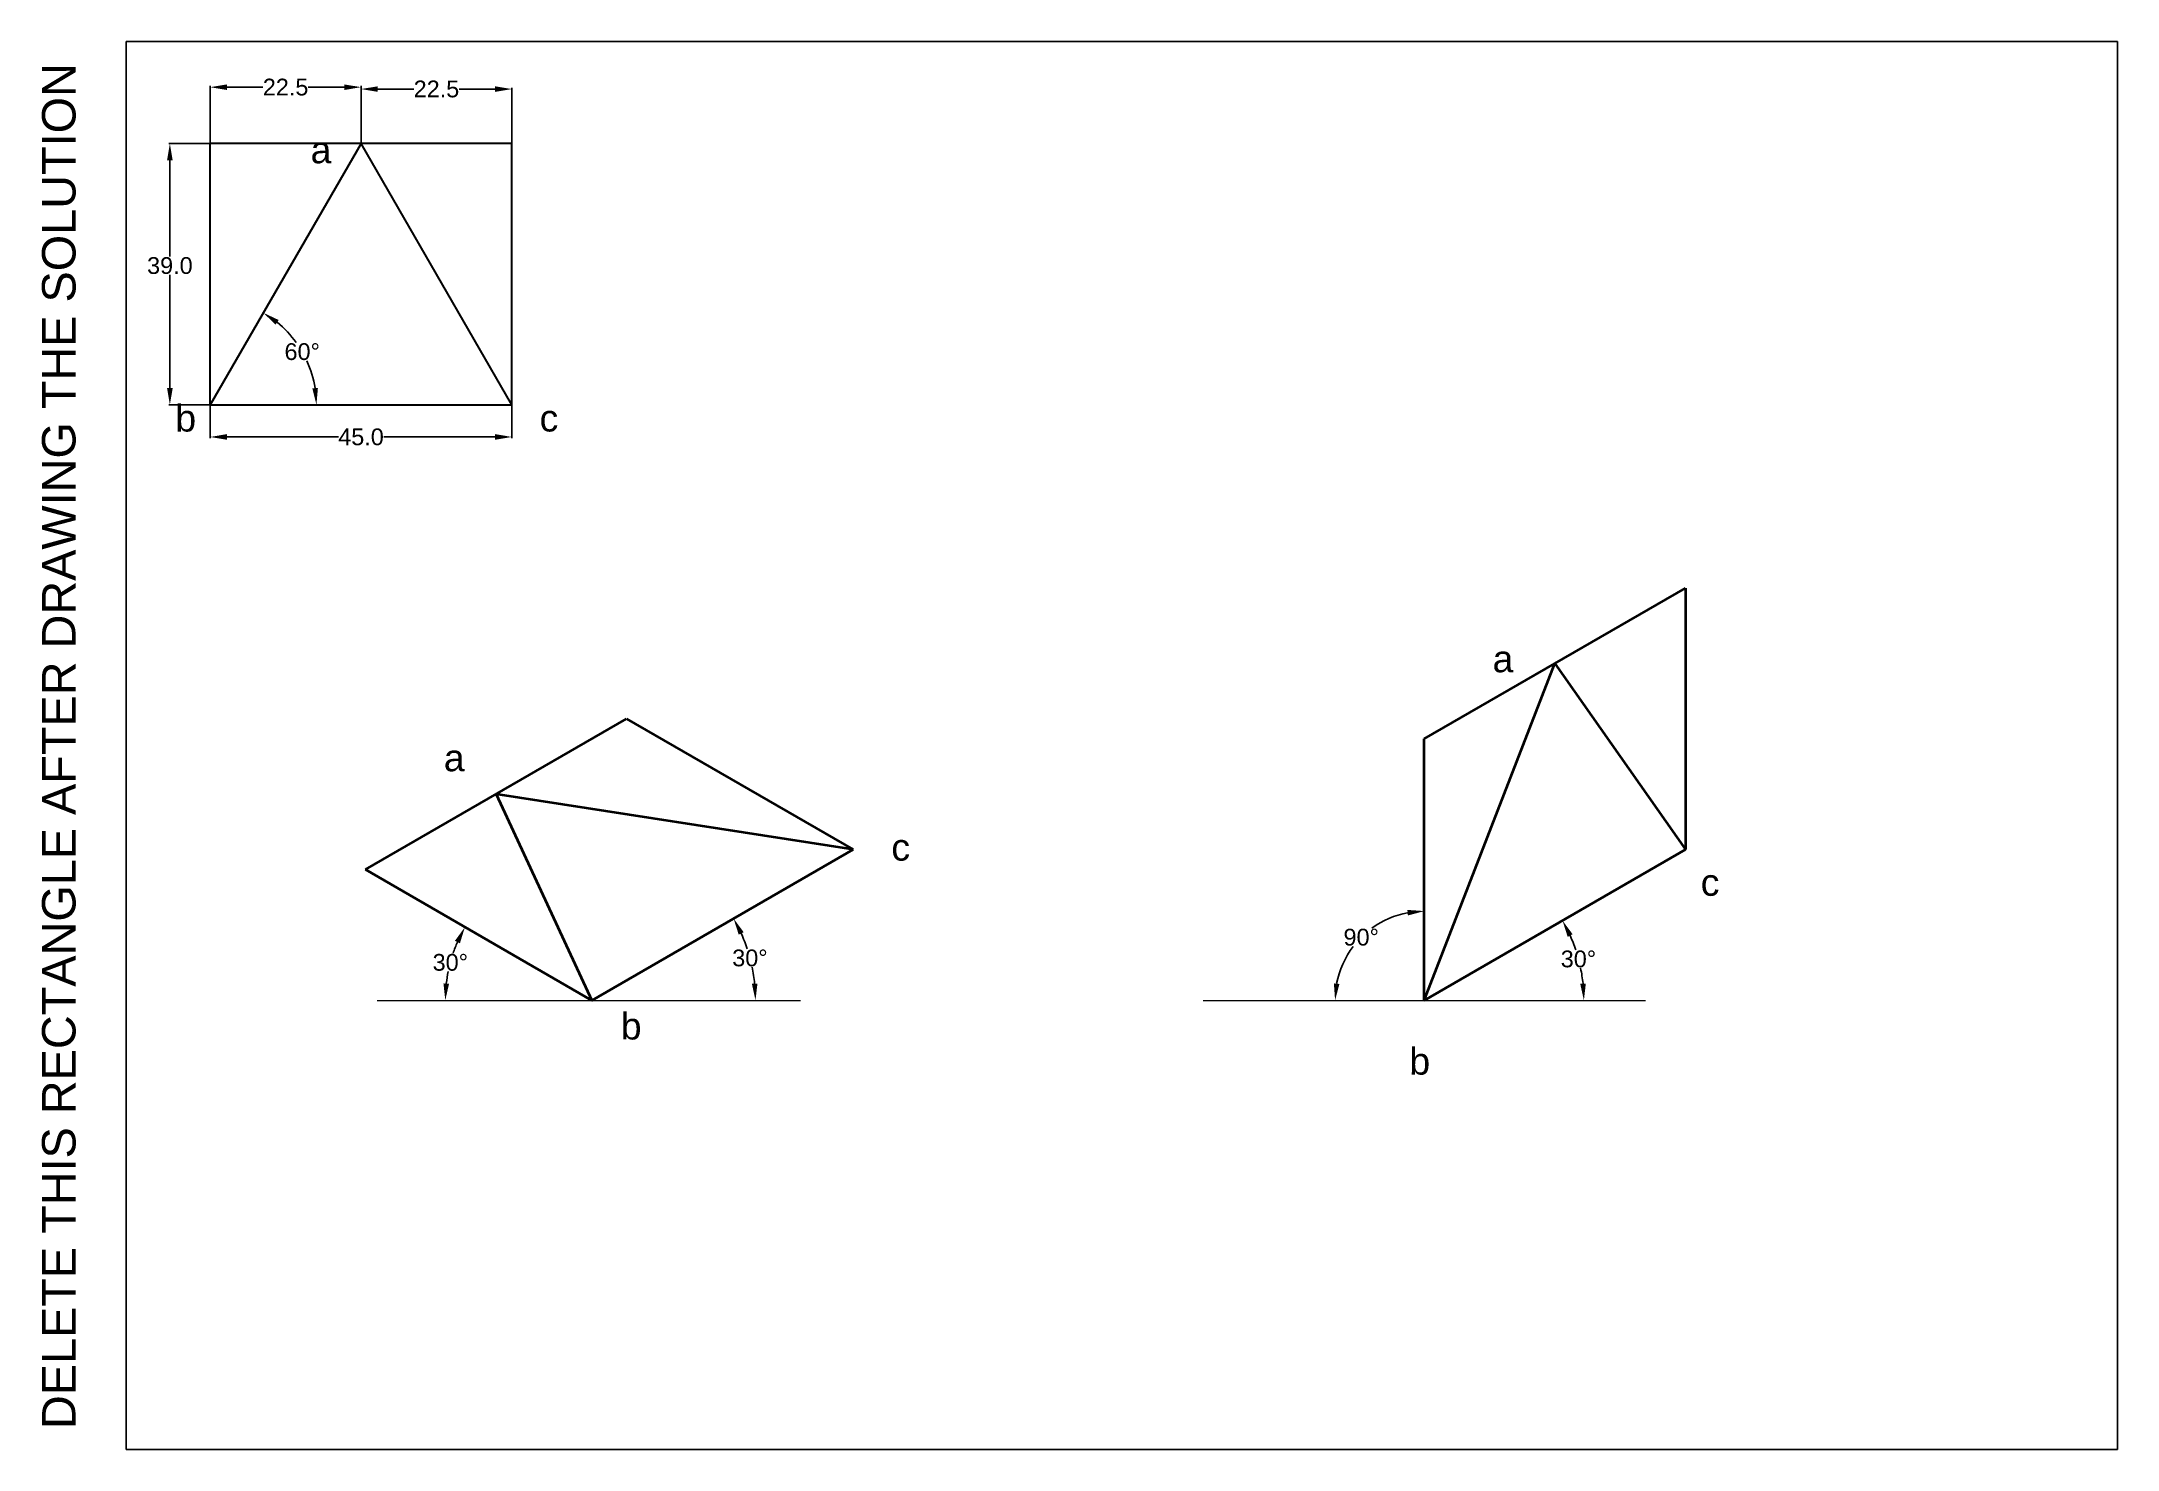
# Model space of a CAD drawing. Header units: millimetres. Extents: x -13 to 297, y 0 to 210.
import ezdxf

# ---------------------------------------------------------------- set-up
doc = ezdxf.new("R2010")
doc.units = ezdxf.units.MM
doc.layers.add('Comments', color=10, linetype='Continuous', lineweight=13, plot=False)
doc.layers.add('thick continuous', color=7, linetype='Continuous', lineweight=30)
doc.styles.get("Standard").update_dxf_attribs({"font": 'arial.ttf'})
doc.dimstyles.get("Standard").update_dxf_attribs({"dimtxt": 2.5, "dimasz": 2.5, "dimexe": 0.18, "dimexo": 0.0625, "dimgap": 0.09, "dimtad": 0, "dimtih": 1, "dimtoh": 1, "dimdec": 1, "dimzin": 0, "dimdsep": 46, "dimtxsty": 'Standard', "dimcen": 0.09, "dimadec": 0, "dimazin": 0, "dimtfac": 1, "dimtdec": 1, "dimtofl": 0, "dimtmove": 0, "dimatfit": 3, "dimfxl": 1, "dimtolj": 1, "dimtzin": 0, "dimarcsym": 0})

# ---------------------------------------------------------------- blocks, each defined once
blk = doc.blocks.new('*D1')
at = {"layer": 'Defpoints', "color": 0, "lineweight": 0, "transparency": 16777216}
for p in [(35.01, 194.78), (27.4, 161.23), (12.51, 155.81), (12.51, 155.81), (57.51, 155.81)]:
    blk.add_point(p, dxfattribs=at)
at = {"layer": 'thick continuous', "color": 0, "lineweight": -2, "transparency": 16777216}
for start, end in [(35.8879, 50.9544), (9.0456, 24.4437)]:
    blk.add_arc((12.51, 155.81), 15.85, start, end, dxfattribs=at)
at = {"layer": 'thick continuous', "color": 0, "lineweight": 0, "transparency": 16777216}
for points in [[(22.26, 167.78), (22.73, 168.46), (20.43, 169.54)], [(28.58, 158.33), (27.75, 158.27), (28.36, 155.81)]]:
    blk.add_solid(points, dxfattribs=at)
at = {"layer": 'thick continuous', "color": 0, "lineweight": 0, "transparency": 16777216, "insert": (26.24, 163.73), "char_height": 2.5, "attachment_point": 5}
blk.add_mtext('\\A1;60°', dxfattribs=at)
blk = doc.blocks.new('*D3')
at = {"layer": 'Defpoints', "color": 0, "lineweight": 0, "transparency": 16777216}
for p in [(12.51, 194.78), (6.5, 155.81), (12.51, 155.81)]:
    blk.add_point(p, dxfattribs=at)
at = {"layer": 'thick continuous', "color": 0, "lineweight": -2, "transparency": 16777216}
for p, q in [((12.45, 194.78), (6.32, 194.78)), ((6.5, 192.28), (6.5, 177.94)), ((6.5, 158.31), (6.5, 175.2)), ((12.45, 155.81), (6.32, 155.81))]:
    blk.add_line(p, q, dxfattribs=at)
at = {"layer": 'thick continuous', "color": 0, "lineweight": 0, "transparency": 16777216}
for points in [[(6.08, 192.28), (6.92, 192.28), (6.5, 194.78)], [(6.08, 158.31), (6.92, 158.31), (6.5, 155.81)]]:
    blk.add_solid(points, dxfattribs=at)
at = {"layer": 'thick continuous', "color": 0, "lineweight": 0, "transparency": 16777216, "insert": (6.5, 176.57), "char_height": 2.5, "attachment_point": 5}
blk.add_mtext('\\A1;39.0', dxfattribs=at)
blk = doc.blocks.new('*D4')
at = {"layer": 'Defpoints', "color": 0, "lineweight": 0, "transparency": 16777216}
for p in [(12.51, 155.81), (57.51, 155.81), (57.51, 151.02)]:
    blk.add_point(p, dxfattribs=at)
at = {"layer": 'thick continuous', "color": 0, "lineweight": -2, "transparency": 16777216}
for p, q in [((12.51, 155.75), (12.51, 150.84)), ((57.51, 155.75), (57.51, 150.84)), ((15.01, 151.02), (31.63, 151.02)), ((55.01, 151.02), (38.39, 151.02))]:
    blk.add_line(p, q, dxfattribs=at)
at = {"layer": 'thick continuous', "color": 0, "lineweight": 0, "transparency": 16777216}
for points in [[(15.01, 151.44), (15.01, 150.6), (12.51, 151.02)], [(55.01, 151.44), (55.01, 150.6), (57.51, 151.02)]]:
    blk.add_solid(points, dxfattribs=at)
at = {"layer": 'thick continuous', "color": 0, "lineweight": 0, "transparency": 16777216, "insert": (35.01, 151.02), "char_height": 2.5, "attachment_point": 5}
blk.add_mtext('\\A1;45.0', dxfattribs=at)
blk = doc.blocks.new('*D5')
at = {"layer": 'Defpoints', "color": 0, "lineweight": 0, "transparency": 16777216}
for p in [(12.51, 203.19), (12.51, 194.78), (35.01, 194.78)]:
    blk.add_point(p, dxfattribs=at)
at = {"layer": 'thick continuous', "color": 0, "lineweight": -2, "transparency": 16777216}
for p, q in [((12.51, 194.84), (12.51, 203.37)), ((15.01, 203.19), (20.39, 203.19)), ((32.51, 203.19), (27.13, 203.19)), ((35.01, 194.84), (35.01, 203.37))]:
    blk.add_line(p, q, dxfattribs=at)
at = {"layer": 'thick continuous', "color": 0, "lineweight": 0, "transparency": 16777216}
for points in [[(15.01, 203.6), (15.01, 202.77), (12.51, 203.19)], [(32.51, 203.6), (32.51, 202.77), (35.01, 203.19)]]:
    blk.add_solid(points, dxfattribs=at)
at = {"layer": 'thick continuous', "color": 0, "lineweight": 0, "transparency": 16777216, "insert": (23.76, 203.19), "char_height": 2.5, "attachment_point": 5}
blk.add_mtext('\\A1;22.5', dxfattribs=at)
blk = doc.blocks.new('*D6')
at = {"layer": 'Defpoints', "color": 0, "lineweight": 0, "transparency": 16777216}
for p in [(57.51, 202.91), (35.01, 194.78), (57.51, 194.78)]:
    blk.add_point(p, dxfattribs=at)
at = {"layer": 'thick continuous', "color": 0, "lineweight": -2, "transparency": 16777216}
for p, q in [((35.01, 194.84), (35.01, 203.09)), ((37.51, 202.91), (42.89, 202.91)), ((55.01, 202.91), (49.63, 202.91)), ((57.51, 194.84), (57.51, 203.09))]:
    blk.add_line(p, q, dxfattribs=at)
at = {"layer": 'thick continuous', "color": 0, "lineweight": 0, "transparency": 16777216}
for points in [[(37.51, 203.32), (37.51, 202.49), (35.01, 202.91)], [(55.01, 203.32), (55.01, 202.49), (57.51, 202.91)]]:
    blk.add_solid(points, dxfattribs=at)
at = {"layer": 'thick continuous', "color": 0, "lineweight": 0, "transparency": 16777216, "insert": (46.26, 202.91), "char_height": 2.5, "attachment_point": 5}
blk.add_mtext('\\A1;22.5', dxfattribs=at)
blk = doc.blocks.new('*D7')
at = {"layer": 'Defpoints', "color": 0, "lineweight": 0, "transparency": 16777216}
for p in [(108.41, 89.49), (93.48, 71.22), (37.42, 66.99), (69.44, 66.99), (100.56, 66.99)]:
    blk.add_point(p, dxfattribs=at)
at = {"layer": 'thick continuous', "color": 0, "lineweight": -2, "transparency": 16777216}
for start, end in [(18.3504, 24.1298), (5.8702, 11.7013)]:
    blk.add_arc((69.44, 66.99), 24.41, start, end, dxfattribs=at)
at = {"layer": 'thick continuous', "color": 0, "lineweight": 0, "transparency": 16777216}
for points in [[(91.35, 76.78), (92.09, 77.15), (90.58, 79.19)], [(94.14, 69.5), (93.31, 69.46), (93.85, 66.99)]]:
    blk.add_solid(points, dxfattribs=at)
at = {"layer": 'thick continuous', "color": 0, "lineweight": 0, "transparency": 16777216, "insert": (93.02, 73.3), "char_height": 2.5, "attachment_point": 5}
blk.add_mtext('\\A1;30°', dxfattribs=at)
blk = doc.blocks.new('*D8')
at = {"layer": 'Defpoints', "color": 0, "lineweight": 0, "transparency": 16777216}
for p in [(35.66, 86.49), (48.9, 74.46), (37.42, 66.99), (69.44, 66.99), (69.44, 66.99)]:
    blk.add_point(p, dxfattribs=at)
at = {"layer": 'thick continuous', "color": 0, "lineweight": -2, "transparency": 16777216}
for start, end in [(156.558, 161.2533), (168.682, 173.442)]:
    blk.add_arc((69.44, 66.99), 21.85, start, end, dxfattribs=at)
at = {"layer": 'thick continuous', "color": 0, "lineweight": 0, "transparency": 16777216}
for points in [[(49.02, 75.87), (49.76, 75.49), (50.51, 77.91)], [(48.14, 69.46), (47.31, 69.51), (47.58, 66.99)]]:
    blk.add_solid(points, dxfattribs=at)
at = {"layer": 'thick continuous', "color": 0, "lineweight": 0, "transparency": 16777216, "insert": (48.33, 72.64), "char_height": 2.5, "attachment_point": 5}
blk.add_mtext('\\A1;30°', dxfattribs=at)
blk = doc.blocks.new('*D9')
at = {"layer": 'Defpoints', "color": 0, "lineweight": 0, "transparency": 16777216}
for p in [(232.58, 89.49), (217.05, 71.12), (193.61, 66.99), (193.61, 66.99), (226.61, 66.99)]:
    blk.add_point(p, dxfattribs=at)
at = {"layer": 'thick continuous', "color": 0, "lineweight": -2, "transparency": 16777216}
for start, end in [(18.4373, 23.9788), (6.0212, 11.6171)]:
    blk.add_arc((193.61, 66.99), 23.8, start, end, dxfattribs=at)
at = {"layer": 'thick continuous', "color": 0, "lineweight": 0, "transparency": 16777216}
for points in [[(214.99, 76.47), (215.73, 76.85), (214.22, 78.89)], [(217.7, 69.5), (216.86, 69.46), (217.41, 66.99)]]:
    blk.add_solid(points, dxfattribs=at)
at = {"layer": 'thick continuous', "color": 0, "lineweight": 0, "transparency": 16777216, "insert": (216.6, 73.15), "char_height": 2.5, "attachment_point": 5}
blk.add_mtext('\\A1;30°', dxfattribs=at)
blk = doc.blocks.new('*D10')
at = {"layer": 'Defpoints', "color": 0, "lineweight": 0, "transparency": 16777216}
for p in [(193.61, 105.99), (186.96, 78.51), (160.61, 66.99), (193.61, 66.99), (193.61, 66.99)]:
    blk.add_point(p, dxfattribs=at)
at = {"layer": 'thick continuous', "color": 0, "lineweight": -2, "transparency": 16777216}
for start, end in [(100.7769, 125.9273), (142.8106, 169.2231)]:
    blk.add_arc((193.61, 66.99), 13.31, start, end, dxfattribs=at)
at = {"layer": 'thick continuous', "color": 0, "lineweight": 0, "transparency": 16777216}
for points in [[(191.08, 80.48), (191.16, 79.65), (193.61, 80.3)], [(180.95, 69.44), (180.12, 69.51), (180.3, 66.99)]]:
    blk.add_solid(points, dxfattribs=at)
at = {"layer": 'thick continuous', "color": 0, "lineweight": 0, "transparency": 16777216, "insert": (184.2, 76.4), "char_height": 2.5, "attachment_point": 5}
blk.add_mtext('\\A1;90°', dxfattribs=at)

msp = doc.modelspace()

# ---------------------------------------------------------------- linework, layer by layer
msp.add_lwpolyline([(0, 0), (297, 0), (297, 210), (0, 210)], close=True)
at = {"layer": 'thick continuous'}
for p, q in [((35.01, 194.78), (12.51, 155.81)), ((57.51, 194.78), (12.51, 194.78)), ((12.51, 155.81), (12.51, 194.78)), ((57.51, 155.81), (35.01, 194.78)), ((57.51, 155.81), (57.51, 194.78)), ((12.51, 155.81), (57.51, 155.81)), ((12.51, 155.81), (57.51, 155.81)), ((69.44, 66.99), (108.41, 89.49))]:
    msp.add_line(p, q, dxfattribs=at)
at = {"layer": 'thick continuous', "lineweight": 40}
for p, q in [((213.1, 117.24), (232.58, 128.49)), ((232.58, 128.49), (232.58, 89.49)), ((193.61, 105.99), (213.1, 117.24)), ((193.61, 66.99), (213.1, 117.24)), ((213.1, 117.24), (232.58, 89.49)), ((35.66, 86.49), (74.63, 108.99)), ((74.63, 108.99), (108.41, 89.49)), ((193.61, 66.99), (193.61, 105.99)), ((55.15, 97.74), (69.44, 66.99)), ((108.41, 89.49), (55.15, 97.74)), ((69.44, 66.99), (108.41, 89.49)), ((232.58, 89.49), (193.61, 66.99)), ((69.44, 66.99), (35.66, 86.49))]:
    msp.add_line(p, q, dxfattribs=at)
at = {"layer": 'thick continuous', "lineweight": 0}
for p, q in [((35.66, 86.49), (55.15, 97.74)), ((37.42, 66.99), (100.56, 66.99)), ((37.42, 66.99), (69.44, 66.99)), ((160.61, 66.99), (193.61, 66.99)), ((193.61, 66.99), (226.61, 66.99))]:
    msp.add_line(p, q, dxfattribs=at)

# ---------------------------------------------------------------- texts
at = {"layer": 'Comments'}
msp.add_text('DELETE THIS RECTANGLE AFTER DRAWING THE SOLUTION', height=5, rotation=90, dxfattribs=at).set_placement((-7.57, 3.05))
at = {"layer": 'thick continuous', "lineweight": 0, "char_height": 4, "attachment_point": 1}
for s, width, insert in [('                                  a\\P\\P\\P\\P\\P\\P                     b                                 c', 137.667, (-25.29, 195.84)), ('\\P                 a\\P\\P                                                            c\\P\\P\\P                                 \\P                                  b\\P                 ', 119.6123, (20.97, 111.83))]:
    msp.add_mtext_dynamic_manual_height_columns(s, width=width, gutter_width=12.5, heights=[0], dxfattribs=dict(at, insert=insert))
at = {"layer": 'thick continuous', "lineweight": 0, "insert": (175.85, 133.26), "char_height": 4, "width": 84.0671, "attachment_point": 1}
msp.add_mtext('\\P\\P                  a\\P\\P\\P\\P \\P                                      c\\P\\P\\P\\P          b', dxfattribs=at)

# ---------------------------------------------------------------- dimensions: what is measured, and where the dimension line sits
at = {"layer": 'thick continuous', "lineweight": 0}
for base, p2, picture, middle in [((12.51, 203.19), (12.51, 194.78), '*D5', (23.76, 203.19)), ((57.51, 202.91), (57.51, 194.78), '*D6', (46.26, 202.91))]:
    dim = msp.add_linear_dim(base=base, p1=(35.01, 194.78), p2=p2, dimstyle='Standard', dxfattribs=at)
    dim.commit()
    dim.dimension.update_dxf_attribs({"geometry": picture, "text_midpoint": middle})
dim = msp.add_linear_dim(base=(6.5, 155.81), p1=(12.51, 194.78), p2=(12.51, 155.81), angle=90, dimstyle='Standard', dxfattribs=at)
dim.commit()
dim.dimension.update_dxf_attribs({"geometry": '*D3', "text_midpoint": (6.5, 176.57), "dimtype": 160})
for base, line1, line2, picture, middle in [((27.4, 161.23), ((12.51, 155.81), (57.51, 155.81)), ((35.01, 194.78), (12.51, 155.81)), '*D1', (26.24, 163.73)), ((186.96, 78.51), ((160.61, 66.99), (193.61, 66.99)), ((193.61, 66.99), (193.61, 105.99)), '*D10', (184.2, 76.4)), ((93.48, 71.22), ((37.42, 66.99), (100.56, 66.99)), ((69.44, 66.99), (108.41, 89.49)), '*D7', (93.02, 73.3)), ((217.05, 71.12), ((193.61, 66.99), (226.61, 66.99)), ((232.58, 89.49), (193.61, 66.99)), '*D9', (216.6, 73.15)), ((48.9, 74.46), ((37.42, 66.99), (69.44, 66.99)), ((69.44, 66.99), (35.66, 86.49)), '*D8', (48.33, 72.64))]:
    dim = msp.add_angular_dim_2l(base=base, line1=line1, line2=line2, dimstyle='Standard', dxfattribs=at)
    dim.commit()
    dim.dimension.update_dxf_attribs({"geometry": picture, "text_midpoint": middle})
dim = msp.add_linear_dim(base=(57.51, 151.02), p1=(12.51, 155.81), p2=(57.51, 155.81), dimstyle='Standard', dxfattribs=at)
dim.commit()
dim.dimension.update_dxf_attribs({"geometry": '*D4', "text_midpoint": (35.01, 151.02), "dimtype": 160})

doc.saveas('drawing.dxf')
